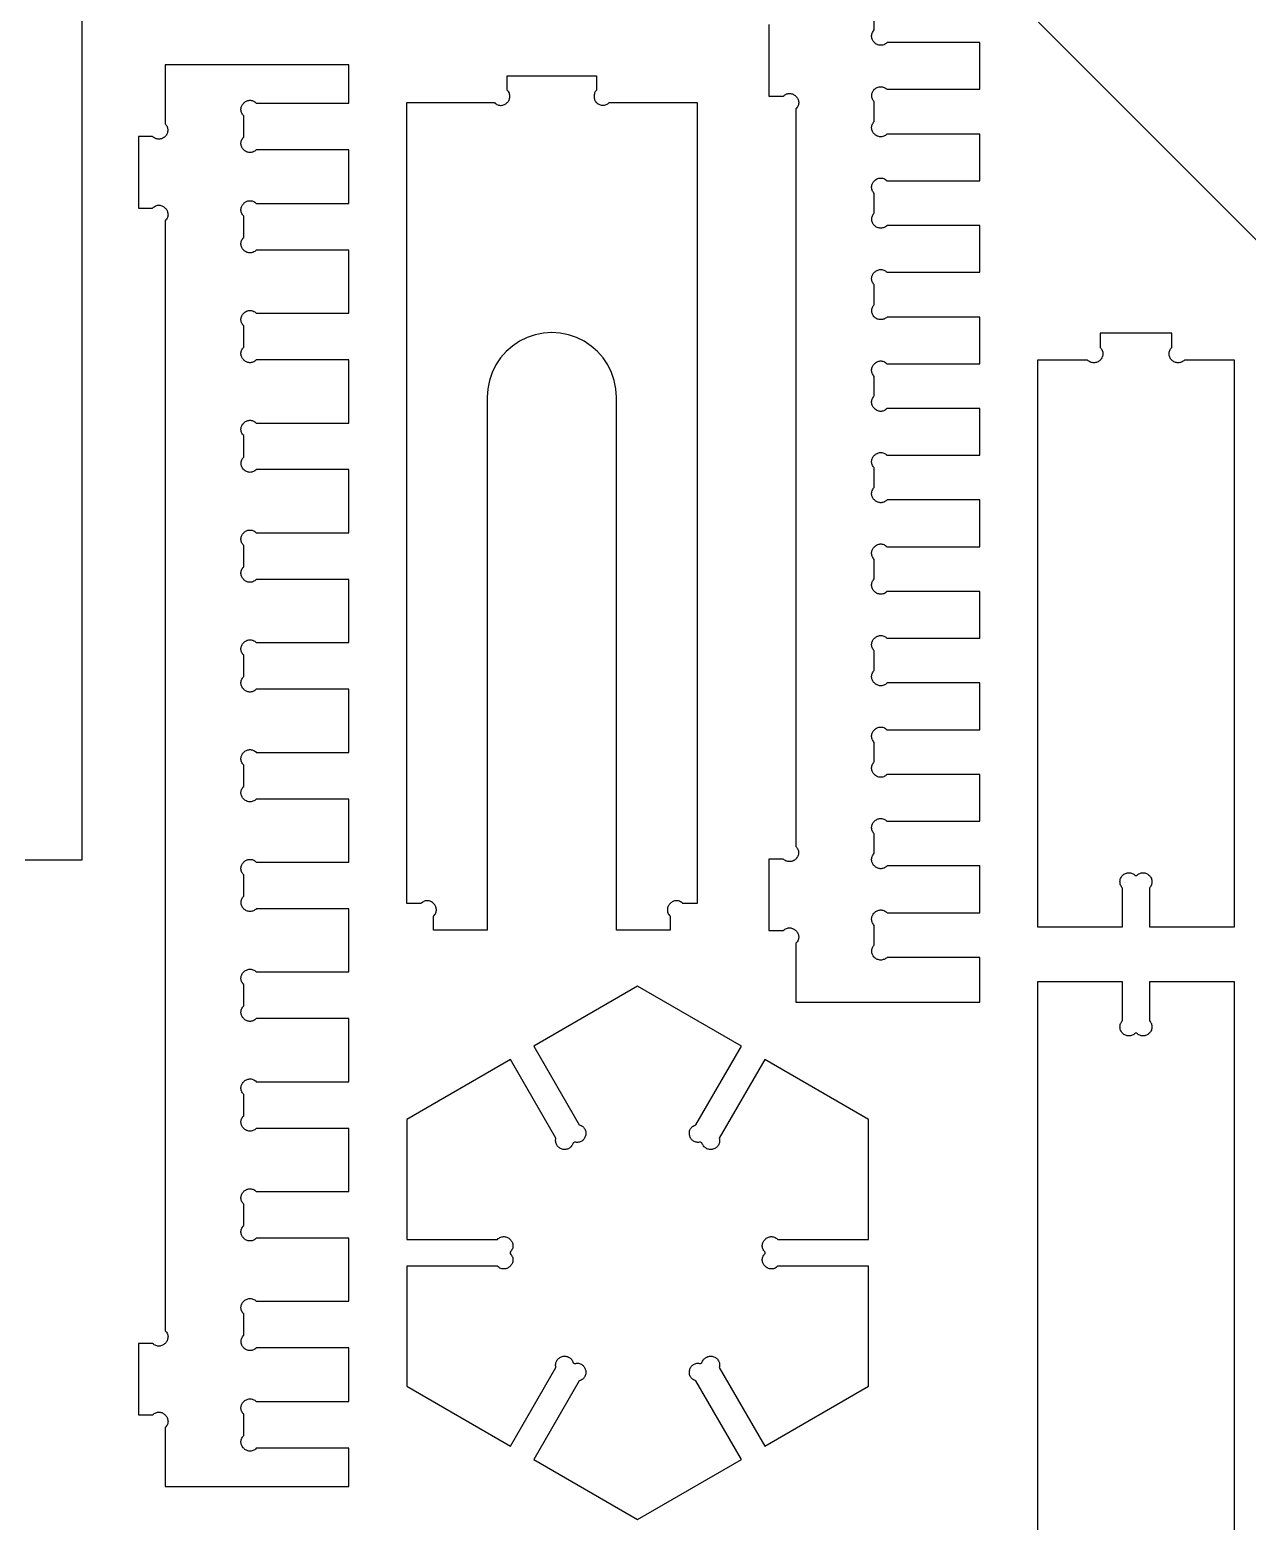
# Model space of a CAD drawing. Extents: x 105 to 1294, y 104 to 1295.
# Drawn here: x 892 to 1028.1, y 228.4 to 395.1 of the extents above; entities that cross this region are included whole.
import ezdxf

# ---------------------------------------------------------------- set-up
doc = ezdxf.new("R2010")
doc.units = 0
doc.layers.add('LAYER_1', color=62, linetype='CONTINUOUS')

msp = doc.modelspace()

# ---------------------------------------------------------------- linework, layer by layer
at = {"layer": 'LAYER_1'}
for points in [[(891.49, 302.35), (897.86, 302.35), (897.86, 491.72), (891.49, 491.72)], [(974.62, 395.72), (974.62, 387.72), (976.21, 387.72), (976.3, 387.8), (976.4, 387.87), (976.49, 387.92), (976.58, 387.97), (976.68, 388), (976.77, 388.02), (976.87, 388.03), (976.96, 388.03), (977.06, 388.02), (977.15, 388), (977.24, 387.97), (977.32, 387.93), (977.41, 387.89), (977.48, 387.84), (977.56, 387.78), (977.63, 387.72), (977.69, 387.65), (977.75, 387.57), (977.8, 387.5), (977.84, 387.41), (977.88, 387.33), (977.91, 387.24), (977.93, 387.15), (977.94, 387.05), (977.94, 386.96), (977.93, 386.86), (977.91, 386.77), (977.87, 386.67), (977.83, 386.58), (977.78, 386.49), (977.71, 386.39), (977.63, 386.3), (977.63, 303.85), (977.7, 303.78), (977.75, 303.7), (977.8, 303.61), (977.85, 303.52), (977.88, 303.43), (977.9, 303.34), (977.91, 303.24), (977.92, 303.15), (977.91, 303.05), (977.9, 302.95), (977.88, 302.86), (977.85, 302.77), (977.8, 302.68), (977.75, 302.6), (977.7, 302.51), (977.63, 302.44), (977.55, 302.37), (977.47, 302.31), (977.39, 302.26), (977.3, 302.22), (977.2, 302.19), (977.11, 302.16), (977.02, 302.15), (976.92, 302.15), (976.82, 302.15), (976.73, 302.16), (976.64, 302.19), (976.54, 302.22), (976.46, 302.26), (976.37, 302.31), (976.29, 302.37), (976.21, 302.44), (974.62, 302.44), (974.62, 294.44), (976.21, 294.44), (976.3, 294.52), (976.4, 294.59), (976.49, 294.64), (976.58, 294.69), (976.68, 294.72), (976.77, 294.74), (976.87, 294.75), (976.96, 294.75), (977.06, 294.74), (977.15, 294.72), (977.24, 294.69), (977.32, 294.65), (977.41, 294.61), (977.48, 294.56), (977.56, 294.5), (977.63, 294.44), (977.69, 294.37), (977.75, 294.29), (977.8, 294.22), (977.84, 294.13), (977.88, 294.05), (977.91, 293.96), (977.93, 293.87), (977.94, 293.77), (977.94, 293.68), (977.93, 293.58), (977.91, 293.49), (977.87, 293.39), (977.83, 293.3), (977.78, 293.2), (977.71, 293.11), (977.63, 293.02), (977.63, 286.44), (998.17, 286.44), (998.17, 291.44), (987.82, 291.44), (987.74, 291.37), (987.66, 291.31), (987.57, 291.26), (987.49, 291.22), (987.39, 291.19), (987.3, 291.16), (987.2, 291.15), (987.11, 291.15), (987.01, 291.15), (986.92, 291.16), (986.82, 291.19), (986.73, 291.22), (986.64, 291.26), (986.55, 291.31), (986.47, 291.37), (986.39, 291.44), (986.33, 291.51), (986.27, 291.6), (986.22, 291.68), (986.18, 291.77), (986.14, 291.86), (986.12, 291.95), (986.11, 292.05), (986.1, 292.15), (986.11, 292.24), (986.12, 292.34), (986.14, 292.43), (986.18, 292.52), (986.22, 292.61), (986.27, 292.7), (986.33, 292.78), (986.39, 292.85), (986.39, 295.02), (986.31, 295.11), (986.25, 295.21), (986.19, 295.3), (986.15, 295.39), (986.12, 295.49), (986.1, 295.59), (986.09, 295.68), (986.09, 295.78), (986.1, 295.87), (986.12, 295.96), (986.15, 296.05), (986.18, 296.13), (986.23, 296.22), (986.28, 296.29), (986.34, 296.37), (986.4, 296.44), (986.47, 296.5), (986.54, 296.56), (986.62, 296.61), (986.7, 296.65), (986.79, 296.69), (986.88, 296.72), (986.97, 296.74), (987.06, 296.75), (987.16, 296.75), (987.25, 296.74), (987.35, 296.72), (987.45, 296.69), (987.54, 296.64), (987.63, 296.59), (987.73, 296.52), (987.82, 296.44), (998.17, 296.44), (998.17, 301.67), (987.82, 301.67), (987.73, 301.58), (987.63, 301.52), (987.54, 301.46), (987.45, 301.42), (987.35, 301.39), (987.25, 301.37), (987.16, 301.36), (987.06, 301.36), (986.97, 301.37), (986.88, 301.39), (986.79, 301.41), (986.7, 301.45), (986.62, 301.49), (986.54, 301.54), (986.47, 301.6), (986.4, 301.67), (986.34, 301.73), (986.28, 301.81), (986.23, 301.89), (986.18, 301.97), (986.15, 302.06), (986.12, 302.14), (986.1, 302.24), (986.09, 302.33), (986.09, 302.42), (986.1, 302.52), (986.12, 302.61), (986.15, 302.71), (986.19, 302.8), (986.25, 302.9), (986.31, 302.99), (986.39, 303.08), (986.39, 305.25), (986.31, 305.34), (986.25, 305.43), (986.19, 305.53), (986.15, 305.62), (986.12, 305.72), (986.1, 305.81), (986.09, 305.91), (986.09, 306), (986.1, 306.09), (986.12, 306.19), (986.15, 306.27), (986.18, 306.36), (986.23, 306.44), (986.28, 306.52), (986.34, 306.6), (986.4, 306.66), (986.47, 306.73), (986.54, 306.79), (986.62, 306.84), (986.7, 306.88), (986.79, 306.92), (986.88, 306.94), (986.97, 306.96), (987.06, 306.97), (987.16, 306.97), (987.25, 306.96), (987.35, 306.94), (987.45, 306.91), (987.54, 306.87), (987.63, 306.81), (987.73, 306.75), (987.82, 306.66), (998.17, 306.66), (998.17, 311.89), (987.82, 311.89), (987.73, 311.81), (987.63, 311.74), (987.54, 311.69), (987.45, 311.64), (987.35, 311.61), (987.25, 311.59), (987.16, 311.58), (987.06, 311.58), (986.97, 311.59), (986.88, 311.61), (986.79, 311.64), (986.7, 311.68), (986.62, 311.72), (986.54, 311.77), (986.47, 311.83), (986.4, 311.89), (986.34, 311.96), (986.28, 312.04), (986.23, 312.11), (986.18, 312.2), (986.15, 312.28), (986.12, 312.37), (986.1, 312.46), (986.09, 312.56), (986.09, 312.65), (986.1, 312.75), (986.12, 312.84), (986.15, 312.94), (986.19, 313.03), (986.25, 313.13), (986.31, 313.22), (986.39, 313.31), (986.39, 315.48), (986.31, 315.57), (986.25, 315.66), (986.19, 315.75), (986.15, 315.85), (986.12, 315.94), (986.1, 316.04), (986.09, 316.13), (986.09, 316.23), (986.1, 316.32), (986.12, 316.41), (986.15, 316.5), (986.18, 316.59), (986.23, 316.67), (986.28, 316.75), (986.34, 316.82), (986.4, 316.89), (986.47, 316.95), (986.54, 317.01), (986.62, 317.06), (986.7, 317.11), (986.79, 317.14), (986.88, 317.17), (986.97, 317.19), (987.06, 317.2), (987.16, 317.2), (987.25, 317.19), (987.35, 317.17), (987.45, 317.14), (987.54, 317.1), (987.63, 317.04), (987.73, 316.97), (987.82, 316.89), (998.17, 316.89), (998.17, 322.12), (987.82, 322.12), (987.73, 322.04), (987.63, 321.97), (987.54, 321.91), (987.45, 321.87), (987.35, 321.84), (987.25, 321.82), (987.16, 321.81), (987.06, 321.81), (986.97, 321.82), (986.88, 321.84), (986.79, 321.87), (986.7, 321.9), (986.62, 321.95), (986.54, 322), (986.47, 322.06), (986.4, 322.12), (986.34, 322.19), (986.28, 322.26), (986.23, 322.34), (986.18, 322.42), (986.15, 322.51), (986.12, 322.6), (986.1, 322.69), (986.09, 322.78), (986.09, 322.88), (986.1, 322.97), (986.12, 323.07), (986.15, 323.16), (986.19, 323.26), (986.25, 323.35), (986.31, 323.44), (986.39, 323.53), (986.39, 325.71), (986.31, 325.8), (986.25, 325.89), (986.19, 325.98), (986.15, 326.08), (986.12, 326.17), (986.1, 326.27), (986.09, 326.36), (986.09, 326.46), (986.1, 326.55), (986.12, 326.64), (986.15, 326.73), (986.18, 326.82), (986.23, 326.9), (986.28, 326.98), (986.34, 327.05), (986.4, 327.12), (986.47, 327.18), (986.54, 327.24), (986.62, 327.29), (986.7, 327.34), (986.79, 327.37), (986.88, 327.4), (986.97, 327.42), (987.06, 327.43), (987.16, 327.43), (987.25, 327.42), (987.35, 327.4), (987.45, 327.37), (987.54, 327.33), (987.63, 327.27), (987.73, 327.2), (987.82, 327.12), (998.17, 327.12), (998.17, 332.35), (987.82, 332.35), (987.73, 332.27), (987.63, 332.2), (987.54, 332.14), (987.45, 332.1), (987.35, 332.07), (987.25, 332.05), (987.16, 332.04), (987.06, 332.04), (986.97, 332.05), (986.88, 332.07), (986.79, 332.1), (986.7, 332.13), (986.62, 332.18), (986.54, 332.23), (986.47, 332.29), (986.4, 332.35), (986.34, 332.42), (986.28, 332.49), (986.23, 332.57), (986.18, 332.65), (986.15, 332.74), (986.12, 332.83), (986.1, 332.92), (986.09, 333.01), (986.09, 333.11), (986.1, 333.2), (986.12, 333.3), (986.15, 333.39), (986.19, 333.49), (986.25, 333.58), (986.31, 333.67), (986.39, 333.76), (986.39, 335.93), (986.31, 336.02), (986.25, 336.12), (986.19, 336.21), (986.15, 336.3), (986.12, 336.4), (986.1, 336.5), (986.09, 336.59), (986.09, 336.69), (986.1, 336.78), (986.12, 336.87), (986.15, 336.96), (986.18, 337.04), (986.23, 337.13), (986.28, 337.21), (986.34, 337.28), (986.4, 337.35), (986.47, 337.41), (986.54, 337.47), (986.62, 337.52), (986.7, 337.56), (986.79, 337.6), (986.88, 337.63), (986.97, 337.65), (987.06, 337.66), (987.16, 337.66), (987.25, 337.65), (987.35, 337.63), (987.45, 337.6), (987.54, 337.55), (987.63, 337.5), (987.73, 337.43), (987.82, 337.35), (998.17, 337.35), (998.17, 342.58), (987.82, 342.58), (987.73, 342.5), (987.63, 342.43), (987.54, 342.37), (987.45, 342.33), (987.35, 342.3), (987.25, 342.28), (987.16, 342.27), (987.06, 342.27), (986.97, 342.28), (986.88, 342.3), (986.79, 342.33), (986.7, 342.36), (986.62, 342.41), (986.54, 342.46), (986.47, 342.51), (986.4, 342.58), (986.34, 342.65), (986.28, 342.72), (986.23, 342.8), (986.18, 342.88), (986.15, 342.97), (986.12, 343.06), (986.1, 343.15), (986.09, 343.24), (986.09, 343.33), (986.1, 343.43), (986.12, 343.53), (986.15, 343.62), (986.19, 343.72), (986.25, 343.81), (986.31, 343.9), (986.39, 343.99), (986.39, 346.16), (986.31, 346.25), (986.25, 346.34), (986.19, 346.44), (986.15, 346.53), (986.12, 346.63), (986.1, 346.72), (986.09, 346.82), (986.09, 346.91), (986.1, 347.01), (986.12, 347.1), (986.15, 347.19), (986.18, 347.27), (986.23, 347.35), (986.28, 347.43), (986.34, 347.51), (986.4, 347.58), (986.47, 347.64), (986.54, 347.7), (986.62, 347.75), (986.7, 347.79), (986.79, 347.83), (986.88, 347.86), (986.97, 347.88), (987.06, 347.89), (987.16, 347.89), (987.25, 347.88), (987.35, 347.86), (987.45, 347.82), (987.54, 347.78), (987.63, 347.73), (987.73, 347.66), (987.82, 347.58), (998.17, 347.58), (998.17, 352.8), (987.82, 352.8), (987.73, 352.72), (987.63, 352.65), (987.54, 352.6), (987.45, 352.56), (987.35, 352.52), (987.25, 352.5), (987.16, 352.49), (987.06, 352.49), (986.97, 352.5), (986.88, 352.52), (986.79, 352.55), (986.7, 352.59), (986.62, 352.63), (986.54, 352.68), (986.47, 352.74), (986.4, 352.8), (986.34, 352.87), (986.28, 352.95), (986.23, 353.03), (986.18, 353.11), (986.15, 353.19), (986.12, 353.28), (986.1, 353.37), (986.09, 353.47), (986.09, 353.56), (986.1, 353.66), (986.12, 353.75), (986.15, 353.85), (986.19, 353.94), (986.25, 354.04), (986.31, 354.13), (986.39, 354.22), (986.39, 356.39), (986.31, 356.48), (986.25, 356.57), (986.19, 356.67), (986.15, 356.76), (986.12, 356.86), (986.1, 356.95), (986.09, 357.05), (986.09, 357.14), (986.1, 357.24), (986.12, 357.33), (986.15, 357.42), (986.18, 357.5), (986.23, 357.58), (986.28, 357.66), (986.34, 357.74), (986.4, 357.81), (986.47, 357.87), (986.54, 357.93), (986.62, 357.98), (986.7, 358.02), (986.79, 358.06), (986.88, 358.09), (986.97, 358.11), (987.06, 358.12), (987.16, 358.12), (987.25, 358.11), (987.35, 358.09), (987.45, 358.05), (987.54, 358.01), (987.63, 357.96), (987.73, 357.89), (987.82, 357.81), (998.17, 357.81), (998.17, 363.03), (987.82, 363.03), (987.74, 362.96), (987.66, 362.9), (987.57, 362.85), (987.49, 362.81), (987.39, 362.78), (987.3, 362.76), (987.2, 362.74), (987.11, 362.74), (987.01, 362.74), (986.92, 362.76), (986.82, 362.78), (986.73, 362.81), (986.64, 362.85), (986.55, 362.9), (986.47, 362.96), (986.39, 363.03), (986.33, 363.11), (986.27, 363.19), (986.22, 363.27), (986.18, 363.36), (986.14, 363.45), (986.12, 363.55), (986.11, 363.64), (986.1, 363.74), (986.11, 363.83), (986.12, 363.93), (986.14, 364.02), (986.18, 364.11), (986.22, 364.2), (986.27, 364.29), (986.33, 364.37), (986.39, 364.44), (986.39, 366.62), (986.31, 366.71), (986.25, 366.8), (986.19, 366.89), (986.15, 366.99), (986.12, 367.08), (986.1, 367.18), (986.09, 367.28), (986.09, 367.37), (986.1, 367.46), (986.12, 367.55), (986.15, 367.64), (986.18, 367.73), (986.23, 367.81), (986.28, 367.89), (986.34, 367.96), (986.4, 368.03), (986.47, 368.1), (986.54, 368.15), (986.62, 368.2), (986.7, 368.25), (986.79, 368.28), (986.88, 368.31), (986.97, 368.33), (987.06, 368.34), (987.16, 368.34), (987.25, 368.33), (987.35, 368.31), (987.45, 368.28), (987.54, 368.24), (987.63, 368.18), (987.73, 368.11), (987.82, 368.03), (998.17, 368.03), (998.17, 373.26), (987.82, 373.26), (987.74, 373.19), (987.66, 373.13), (987.57, 373.08), (987.49, 373.04), (987.39, 373.01), (987.3, 372.99), (987.2, 372.97), (987.11, 372.97), (987.01, 372.97), (986.92, 372.99), (986.82, 373.01), (986.73, 373.04), (986.64, 373.08), (986.55, 373.13), (986.47, 373.19), (986.39, 373.26), (986.33, 373.34), (986.27, 373.42), (986.22, 373.5), (986.18, 373.59), (986.14, 373.68), (986.12, 373.78), (986.11, 373.87), (986.1, 373.97), (986.11, 374.06), (986.12, 374.16), (986.14, 374.25), (986.18, 374.34), (986.22, 374.43), (986.27, 374.52), (986.33, 374.6), (986.39, 374.68), (986.39, 376.85), (986.31, 376.94), (986.25, 377.03), (986.19, 377.12), (986.15, 377.22), (986.12, 377.31), (986.1, 377.41), (986.09, 377.5), (986.09, 377.6), (986.1, 377.69), (986.12, 377.78), (986.15, 377.87), (986.18, 377.96), (986.23, 378.04), (986.28, 378.12), (986.34, 378.19), (986.4, 378.26), (986.47, 378.32), (986.54, 378.38), (986.62, 378.43), (986.7, 378.48), (986.79, 378.51), (986.88, 378.54), (986.97, 378.56), (987.06, 378.57), (987.16, 378.57), (987.25, 378.56), (987.35, 378.54), (987.45, 378.51), (987.54, 378.47), (987.63, 378.41), (987.73, 378.34), (987.82, 378.26), (998.17, 378.26), (998.17, 383.49), (987.82, 383.49), (987.73, 383.41), (987.63, 383.34), (987.54, 383.28), (987.45, 383.24), (987.35, 383.21), (987.25, 383.19), (987.16, 383.18), (987.06, 383.18), (986.97, 383.19), (986.88, 383.21), (986.79, 383.24), (986.7, 383.27), (986.62, 383.32), (986.54, 383.37), (986.47, 383.42), (986.4, 383.49), (986.34, 383.56), (986.28, 383.63), (986.23, 383.71), (986.18, 383.79), (986.15, 383.88), (986.12, 383.97), (986.1, 384.06), (986.09, 384.15), (986.09, 384.25), (986.1, 384.34), (986.12, 384.44), (986.15, 384.53), (986.19, 384.63), (986.25, 384.72), (986.31, 384.81), (986.39, 384.9), (986.39, 387.07), (986.33, 387.15), (986.27, 387.23), (986.22, 387.31), (986.18, 387.4), (986.14, 387.5), (986.12, 387.59), (986.11, 387.68), (986.1, 387.78), (986.11, 387.88), (986.12, 387.97), (986.14, 388.06), (986.18, 388.16), (986.22, 388.24), (986.27, 388.33), (986.33, 388.41), (986.39, 388.49), (986.47, 388.56), (986.55, 388.61), (986.64, 388.67), (986.73, 388.71), (986.82, 388.74), (986.92, 388.76), (987.01, 388.78), (987.11, 388.78), (987.2, 388.78), (987.3, 388.76), (987.39, 388.74), (987.49, 388.71), (987.57, 388.67), (987.66, 388.61), (987.74, 388.56), (987.82, 388.49), (998.17, 388.49), (998.17, 393.72), (987.82, 393.72), (987.73, 393.63), (987.63, 393.57), (987.54, 393.51), (987.45, 393.47), (987.35, 393.44), (987.25, 393.41), (987.16, 393.41), (987.06, 393.41), (986.97, 393.42), (986.88, 393.44), (986.79, 393.46), (986.7, 393.5), (986.62, 393.54), (986.54, 393.59), (986.47, 393.65), (986.4, 393.72), (986.34, 393.78), (986.28, 393.86), (986.23, 393.94), (986.18, 394.02), (986.15, 394.1), (986.12, 394.19), (986.1, 394.28), (986.09, 394.38), (986.09, 394.47), (986.1, 394.57), (986.12, 394.66), (986.15, 394.76), (986.19, 394.85), (986.25, 394.95), (986.31, 395.04), (986.39, 395.13), (986.39, 397.3)], [(1004.75, 396.01), (1049.55, 351.21)], [(1026.66, 225.36), (1026.66, 288.72), (1017.14, 288.72), (1017.14, 284.38), (1017.21, 284.3), (1017.27, 284.22), (1017.32, 284.14), (1017.36, 284.05), (1017.39, 283.96), (1017.41, 283.86), (1017.43, 283.77), (1017.43, 283.67), (1017.43, 283.58), (1017.41, 283.48), (1017.39, 283.39), (1017.36, 283.3), (1017.32, 283.21), (1017.27, 283.12), (1017.21, 283.04), (1017.14, 282.97), (1017.06, 282.9), (1016.98, 282.84), (1016.9, 282.79), (1016.81, 282.75), (1016.72, 282.71), (1016.62, 282.69), (1016.53, 282.68), (1016.43, 282.67), (1016.34, 282.68), (1016.24, 282.69), (1016.15, 282.71), (1016.06, 282.75), (1015.97, 282.79), (1015.88, 282.84), (1015.8, 282.9), (1015.73, 282.97), (1015.56, 282.97), (1015.48, 282.9), (1015.4, 282.84), (1015.32, 282.79), (1015.23, 282.75), (1015.14, 282.71), (1015.04, 282.69), (1014.95, 282.68), (1014.85, 282.67), (1014.76, 282.68), (1014.66, 282.69), (1014.57, 282.71), (1014.47, 282.75), (1014.39, 282.79), (1014.3, 282.84), (1014.22, 282.9), (1014.14, 282.97), (1014.08, 283.04), (1014.02, 283.12), (1013.97, 283.21), (1013.93, 283.3), (1013.89, 283.39), (1013.87, 283.48), (1013.86, 283.58), (1013.85, 283.67), (1013.86, 283.77), (1013.87, 283.86), (1013.89, 283.96), (1013.93, 284.05), (1013.97, 284.14), (1014.02, 284.22), (1014.08, 284.3), (1014.14, 284.38), (1014.14, 288.72), (1004.63, 288.72), (1004.63, 225.36)]]:
    msp.add_lwpolyline(points, dxfattribs=at)
for points in [[(917.31, 386.95), (927.67, 386.95), (927.67, 391.22), (907.12, 391.22), (907.12, 384.63), (907.19, 384.55), (907.25, 384.47), (907.3, 384.39), (907.34, 384.3), (907.38, 384.21), (907.4, 384.11), (907.41, 384.02), (907.42, 383.92), (907.41, 383.83), (907.4, 383.73), (907.38, 383.64), (907.34, 383.55), (907.3, 383.46), (907.25, 383.37), (907.19, 383.29), (907.12, 383.22), (907.05, 383.15), (906.97, 383.09), (906.88, 383.04), (906.79, 383), (906.7, 382.96), (906.61, 382.94), (906.51, 382.93), (906.42, 382.92), (906.32, 382.93), (906.23, 382.94), (906.13, 382.96), (906.04, 383), (905.95, 383.04), (905.87, 383.09), (905.79, 383.15), (905.71, 383.22), (904.13, 383.22), (904.13, 375.22), (905.71, 375.22), (905.8, 375.3), (905.89, 375.37), (905.99, 375.42), (906.08, 375.47), (906.18, 375.5), (906.27, 375.52), (906.37, 375.53), (906.46, 375.53), (906.56, 375.52), (906.65, 375.5), (906.74, 375.47), (906.82, 375.43), (906.9, 375.39), (906.98, 375.34), (907.06, 375.28), (907.13, 375.22), (907.19, 375.15), (907.25, 375.08), (907.3, 375), (907.34, 374.91), (907.38, 374.83), (907.4, 374.74), (907.42, 374.65), (907.43, 374.55), (907.44, 374.46), (907.43, 374.36), (907.41, 374.27), (907.37, 374.17), (907.33, 374.08), (907.27, 373.99), (907.21, 373.89), (907.12, 373.8), (907.12, 249.71), (907.21, 249.62), (907.27, 249.53), (907.33, 249.43), (907.37, 249.34), (907.41, 249.24), (907.43, 249.15), (907.44, 249.05), (907.43, 248.96), (907.42, 248.86), (907.4, 248.77), (907.38, 248.68), (907.34, 248.6), (907.3, 248.51), (907.25, 248.44), (907.19, 248.36), (907.13, 248.29), (907.06, 248.23), (906.98, 248.17), (906.9, 248.12), (906.82, 248.08), (906.74, 248.04), (906.65, 248.01), (906.56, 247.99), (906.46, 247.98), (906.37, 247.98), (906.27, 247.99), (906.18, 248.01), (906.08, 248.04), (905.99, 248.09), (905.89, 248.14), (905.8, 248.21), (905.71, 248.29), (904.13, 248.29), (904.13, 240.3), (905.71, 240.3), (905.8, 240.38), (905.89, 240.45), (905.99, 240.5), (906.08, 240.54), (906.18, 240.58), (906.27, 240.6), (906.37, 240.61), (906.46, 240.6), (906.56, 240.59), (906.65, 240.58), (906.74, 240.55), (906.82, 240.51), (906.9, 240.47), (906.98, 240.42), (907.06, 240.36), (907.13, 240.3), (907.19, 240.23), (907.25, 240.15), (907.3, 240.07), (907.34, 239.99), (907.38, 239.91), (907.4, 239.82), (907.42, 239.73), (907.43, 239.63), (907.44, 239.54), (907.43, 239.44), (907.41, 239.35), (907.37, 239.25), (907.33, 239.16), (907.27, 239.06), (907.21, 238.97), (907.12, 238.88), (907.12, 232.29), (927.67, 232.29), (927.67, 236.56), (917.31, 236.56), (917.22, 236.48), (917.13, 236.41), (917.04, 236.36), (916.94, 236.32), (916.85, 236.28), (916.75, 236.26), (916.66, 236.25), (916.56, 236.25), (916.47, 236.26), (916.38, 236.28), (916.29, 236.31), (916.2, 236.35), (916.12, 236.39), (916.04, 236.44), (915.97, 236.5), (915.9, 236.56), (915.84, 236.63), (915.78, 236.71), (915.73, 236.78), (915.68, 236.87), (915.65, 236.95), (915.62, 237.04), (915.6, 237.13), (915.59, 237.23), (915.59, 237.32), (915.6, 237.42), (915.62, 237.51), (915.65, 237.61), (915.69, 237.7), (915.75, 237.8), (915.82, 237.89), (915.9, 237.98), (915.9, 240.37), (915.82, 240.46), (915.75, 240.55), (915.69, 240.64), (915.65, 240.74), (915.62, 240.83), (915.6, 240.93), (915.59, 241.02), (915.59, 241.12), (915.6, 241.21), (915.62, 241.3), (915.65, 241.39), (915.68, 241.48), (915.73, 241.56), (915.78, 241.64), (915.84, 241.71), (915.9, 241.78), (915.97, 241.84), (916.04, 241.9), (916.12, 241.95), (916.2, 242), (916.29, 242.03), (916.38, 242.06), (916.47, 242.08), (916.56, 242.09), (916.66, 242.09), (916.75, 242.08), (916.85, 242.06), (916.94, 242.03), (917.04, 241.99), (917.13, 241.93), (917.22, 241.86), (917.31, 241.78), (927.67, 241.78), (927.67, 247.78), (917.31, 247.78), (917.24, 247.71), (917.16, 247.65), (917.07, 247.6), (916.98, 247.56), (916.89, 247.53), (916.8, 247.51), (916.7, 247.49), (916.61, 247.49), (916.51, 247.49), (916.41, 247.51), (916.32, 247.53), (916.23, 247.56), (916.14, 247.6), (916.06, 247.65), (915.97, 247.71), (915.9, 247.78), (915.83, 247.86), (915.77, 247.94), (915.72, 248.02), (915.68, 248.11), (915.65, 248.2), (915.62, 248.3), (915.61, 248.39), (915.61, 248.49), (915.61, 248.58), (915.62, 248.68), (915.65, 248.77), (915.68, 248.87), (915.72, 248.95), (915.77, 249.04), (915.83, 249.12), (915.9, 249.2), (915.9, 251.58), (915.82, 251.67), (915.75, 251.77), (915.69, 251.86), (915.65, 251.96), (915.62, 252.05), (915.6, 252.15), (915.59, 252.24), (915.59, 252.34), (915.6, 252.43), (915.62, 252.52), (915.65, 252.61), (915.68, 252.7), (915.73, 252.78), (915.78, 252.86), (915.84, 252.93), (915.9, 253), (915.97, 253.06), (916.04, 253.12), (916.12, 253.17), (916.2, 253.21), (916.29, 253.25), (916.38, 253.28), (916.47, 253.3), (916.56, 253.31), (916.66, 253.31), (916.75, 253.3), (916.85, 253.28), (916.94, 253.25), (917.04, 253.2), (917.13, 253.15), (917.22, 253.08), (917.31, 253), (927.67, 253), (927.67, 260.06), (917.31, 260.06), (917.22, 259.97), (917.13, 259.91), (917.04, 259.85), (916.94, 259.81), (916.85, 259.77), (916.75, 259.75), (916.66, 259.74), (916.56, 259.75), (916.47, 259.76), (916.38, 259.77), (916.29, 259.8), (916.2, 259.84), (916.12, 259.88), (916.04, 259.93), (915.97, 259.99), (915.9, 260.05), (915.84, 260.12), (915.78, 260.2), (915.73, 260.28), (915.68, 260.36), (915.65, 260.44), (915.62, 260.53), (915.6, 260.62), (915.59, 260.72), (915.59, 260.81), (915.6, 260.91), (915.62, 261), (915.65, 261.1), (915.69, 261.19), (915.75, 261.29), (915.82, 261.38), (915.9, 261.47), (915.9, 263.86), (915.82, 263.95), (915.75, 264.04), (915.69, 264.13), (915.65, 264.23), (915.62, 264.32), (915.6, 264.42), (915.59, 264.51), (915.59, 264.61), (915.6, 264.7), (915.62, 264.79), (915.65, 264.88), (915.68, 264.97), (915.73, 265.05), (915.78, 265.13), (915.84, 265.2), (915.9, 265.27), (915.97, 265.34), (916.04, 265.39), (916.12, 265.44), (916.2, 265.49), (916.29, 265.52), (916.38, 265.55), (916.47, 265.57), (916.56, 265.58), (916.66, 265.58), (916.75, 265.57), (916.85, 265.55), (916.94, 265.52), (917.04, 265.48), (917.13, 265.42), (917.22, 265.35), (917.31, 265.27), (927.67, 265.27), (927.67, 272.33), (917.31, 272.33), (917.22, 272.25), (917.13, 272.18), (917.04, 272.12), (916.94, 272.08), (916.85, 272.05), (916.75, 272.03), (916.66, 272.02), (916.56, 272.02), (916.47, 272.03), (916.38, 272.05), (916.29, 272.08), (916.2, 272.11), (916.12, 272.16), (916.04, 272.21), (915.97, 272.26), (915.9, 272.33), (915.84, 272.4), (915.78, 272.47), (915.73, 272.55), (915.68, 272.63), (915.65, 272.72), (915.62, 272.81), (915.6, 272.9), (915.59, 272.99), (915.59, 273.09), (915.6, 273.18), (915.62, 273.28), (915.65, 273.37), (915.69, 273.47), (915.75, 273.56), (915.82, 273.65), (915.9, 273.74), (915.9, 276.13), (915.82, 276.22), (915.75, 276.31), (915.69, 276.41), (915.65, 276.5), (915.62, 276.6), (915.6, 276.69), (915.59, 276.79), (915.59, 276.88), (915.6, 276.98), (915.62, 277.07), (915.65, 277.16), (915.68, 277.24), (915.73, 277.32), (915.78, 277.4), (915.84, 277.48), (915.9, 277.55), (915.97, 277.61), (916.04, 277.67), (916.12, 277.72), (916.2, 277.76), (916.29, 277.8), (916.38, 277.83), (916.47, 277.84), (916.56, 277.85), (916.66, 277.86), (916.75, 277.85), (916.85, 277.83), (916.94, 277.79), (917.04, 277.75), (917.13, 277.7), (917.22, 277.63), (917.31, 277.55), (927.67, 277.55), (927.67, 284.6), (917.31, 284.6), (917.22, 284.52), (917.13, 284.45), (917.04, 284.4), (916.94, 284.35), (916.85, 284.32), (916.75, 284.3), (916.66, 284.29), (916.56, 284.29), (916.47, 284.3), (916.38, 284.32), (916.29, 284.35), (916.2, 284.39), (916.12, 284.43), (916.04, 284.48), (915.97, 284.54), (915.9, 284.6), (915.84, 284.67), (915.78, 284.74), (915.73, 284.82), (915.68, 284.9), (915.65, 284.99), (915.62, 285.08), (915.6, 285.17), (915.59, 285.26), (915.59, 285.36), (915.6, 285.45), (915.62, 285.55), (915.65, 285.64), (915.69, 285.74), (915.75, 285.83), (915.82, 285.93), (915.9, 286.02), (915.9, 288.4), (915.82, 288.49), (915.75, 288.59), (915.69, 288.68), (915.65, 288.77), (915.62, 288.87), (915.6, 288.97), (915.59, 289.06), (915.59, 289.16), (915.6, 289.25), (915.62, 289.34), (915.65, 289.43), (915.68, 289.51), (915.73, 289.6), (915.78, 289.68), (915.84, 289.75), (915.9, 289.82), (915.97, 289.88), (916.04, 289.94), (916.12, 289.99), (916.2, 290.03), (916.29, 290.07), (916.38, 290.1), (916.47, 290.12), (916.56, 290.13), (916.66, 290.13), (916.75, 290.12), (916.85, 290.1), (916.94, 290.07), (917.04, 290.02), (917.13, 289.97), (917.22, 289.9), (917.31, 289.82), (927.67, 289.82), (927.67, 296.87), (917.31, 296.87), (917.24, 296.81), (917.16, 296.75), (917.07, 296.7), (916.98, 296.65), (916.89, 296.62), (916.8, 296.6), (916.7, 296.59), (916.61, 296.58), (916.51, 296.59), (916.41, 296.6), (916.32, 296.62), (916.23, 296.65), (916.14, 296.7), (916.06, 296.75), (915.97, 296.81), (915.9, 296.87), (915.83, 296.95), (915.77, 297.03), (915.72, 297.12), (915.68, 297.2), (915.65, 297.3), (915.62, 297.39), (915.61, 297.49), (915.61, 297.58), (915.61, 297.68), (915.62, 297.77), (915.65, 297.87), (915.68, 297.96), (915.72, 298.05), (915.77, 298.13), (915.83, 298.21), (915.9, 298.29), (915.9, 300.68), (915.82, 300.77), (915.75, 300.86), (915.69, 300.95), (915.65, 301.05), (915.62, 301.14), (915.6, 301.24), (915.59, 301.33), (915.59, 301.43), (915.6, 301.52), (915.62, 301.61), (915.65, 301.7), (915.68, 301.79), (915.73, 301.87), (915.78, 301.95), (915.84, 302.02), (915.9, 302.09), (915.97, 302.15), (916.04, 302.21), (916.12, 302.26), (916.2, 302.31), (916.29, 302.34), (916.38, 302.37), (916.47, 302.39), (916.56, 302.4), (916.66, 302.4), (916.75, 302.39), (916.85, 302.37), (916.94, 302.34), (917.04, 302.3), (917.13, 302.24), (917.22, 302.17), (917.31, 302.09), (927.67, 302.09), (927.67, 309.15), (917.31, 309.15), (917.22, 309.07), (917.13, 309), (917.04, 308.94), (916.94, 308.9), (916.85, 308.87), (916.75, 308.85), (916.66, 308.84), (916.56, 308.84), (916.47, 308.85), (916.38, 308.87), (916.29, 308.89), (916.2, 308.93), (916.12, 308.97), (916.04, 309.03), (915.97, 309.08), (915.9, 309.15), (915.84, 309.22), (915.78, 309.29), (915.73, 309.37), (915.68, 309.45), (915.65, 309.54), (915.62, 309.63), (915.6, 309.72), (915.59, 309.81), (915.59, 309.9), (915.6, 310), (915.62, 310.1), (915.65, 310.19), (915.69, 310.29), (915.75, 310.38), (915.82, 310.47), (915.9, 310.56), (915.9, 312.95), (915.82, 313.04), (915.75, 313.13), (915.69, 313.23), (915.65, 313.32), (915.62, 313.42), (915.6, 313.51), (915.59, 313.61), (915.59, 313.7), (915.6, 313.79), (915.62, 313.89), (915.65, 313.97), (915.68, 314.06), (915.73, 314.14), (915.78, 314.22), (915.84, 314.3), (915.9, 314.36), (915.97, 314.43), (916.04, 314.49), (916.12, 314.54), (916.2, 314.58), (916.29, 314.62), (916.38, 314.64), (916.47, 314.66), (916.56, 314.67), (916.66, 314.67), (916.75, 314.66), (916.85, 314.64), (916.94, 314.61), (917.04, 314.57), (917.13, 314.51), (917.22, 314.45), (917.31, 314.36), (927.67, 314.36), (927.67, 321.42), (917.31, 321.42), (917.22, 321.34), (917.13, 321.27), (917.04, 321.21), (916.94, 321.17), (916.85, 321.14), (916.75, 321.12), (916.66, 321.11), (916.56, 321.11), (916.47, 321.12), (916.38, 321.14), (916.29, 321.17), (916.2, 321.2), (916.12, 321.25), (916.04, 321.3), (915.97, 321.36), (915.9, 321.42), (915.84, 321.49), (915.78, 321.56), (915.73, 321.64), (915.68, 321.72), (915.65, 321.81), (915.62, 321.9), (915.6, 321.99), (915.59, 322.08), (915.59, 322.18), (915.6, 322.27), (915.62, 322.37), (915.65, 322.46), (915.69, 322.56), (915.75, 322.65), (915.82, 322.74), (915.9, 322.83), (915.9, 325.22), (915.82, 325.31), (915.75, 325.41), (915.69, 325.5), (915.65, 325.59), (915.62, 325.69), (915.6, 325.78), (915.59, 325.88), (915.59, 325.97), (915.6, 326.07), (915.62, 326.16), (915.65, 326.25), (915.68, 326.33), (915.73, 326.42), (915.78, 326.49), (915.84, 326.57), (915.9, 326.64), (915.97, 326.7), (916.04, 326.76), (916.12, 326.81), (916.2, 326.85), (916.29, 326.89), (916.38, 326.92), (916.47, 326.94), (916.56, 326.95), (916.66, 326.95), (916.75, 326.94), (916.85, 326.92), (916.94, 326.89), (917.04, 326.84), (917.13, 326.79), (917.22, 326.72), (917.31, 326.64), (927.67, 326.64), (927.67, 333.69), (917.31, 333.69), (917.22, 333.61), (917.13, 333.54), (917.04, 333.49), (916.94, 333.44), (916.85, 333.41), (916.75, 333.39), (916.66, 333.38), (916.56, 333.38), (916.47, 333.39), (916.38, 333.41), (916.29, 333.44), (916.2, 333.48), (916.12, 333.52), (916.04, 333.57), (915.97, 333.63), (915.9, 333.69), (915.84, 333.76), (915.78, 333.84), (915.73, 333.91), (915.68, 334), (915.65, 334.08), (915.62, 334.17), (915.6, 334.26), (915.59, 334.36), (915.59, 334.45), (915.6, 334.55), (915.62, 334.64), (915.65, 334.74), (915.69, 334.83), (915.75, 334.93), (915.82, 335.02), (915.9, 335.11), (915.9, 337.5), (915.82, 337.59), (915.75, 337.68), (915.69, 337.77), (915.65, 337.87), (915.62, 337.96), (915.6, 338.06), (915.59, 338.15), (915.59, 338.25), (915.6, 338.34), (915.62, 338.43), (915.65, 338.52), (915.68, 338.61), (915.73, 338.69), (915.78, 338.77), (915.84, 338.84), (915.9, 338.91), (915.97, 338.97), (916.04, 339.03), (916.12, 339.08), (916.2, 339.13), (916.29, 339.16), (916.38, 339.19), (916.47, 339.21), (916.56, 339.22), (916.66, 339.22), (916.75, 339.21), (916.85, 339.19), (916.94, 339.16), (917.04, 339.12), (917.13, 339.06), (917.22, 338.99), (917.31, 338.91), (927.67, 338.91), (927.67, 345.97), (917.31, 345.97), (917.24, 345.9), (917.16, 345.84), (917.07, 345.79), (916.98, 345.75), (916.89, 345.71), (916.8, 345.69), (916.7, 345.68), (916.61, 345.67), (916.51, 345.68), (916.41, 345.69), (916.32, 345.71), (916.23, 345.75), (916.14, 345.79), (916.06, 345.84), (915.97, 345.9), (915.9, 345.97), (915.83, 346.04), (915.77, 346.12), (915.72, 346.21), (915.68, 346.3), (915.65, 346.39), (915.62, 346.48), (915.61, 346.58), (915.61, 346.67), (915.61, 346.77), (915.62, 346.86), (915.65, 346.96), (915.68, 347.05), (915.72, 347.14), (915.77, 347.22), (915.83, 347.3), (915.9, 347.38), (915.9, 349.77), (915.82, 349.86), (915.75, 349.95), (915.69, 350.04), (915.65, 350.14), (915.62, 350.24), (915.6, 350.33), (915.59, 350.43), (915.59, 350.52), (915.6, 350.61), (915.62, 350.71), (915.65, 350.79), (915.68, 350.88), (915.73, 350.96), (915.78, 351.04), (915.84, 351.11), (915.9, 351.18), (915.97, 351.25), (916.04, 351.3), (916.12, 351.36), (916.2, 351.4), (916.29, 351.44), (916.38, 351.46), (916.47, 351.48), (916.56, 351.49), (916.66, 351.49), (916.75, 351.48), (916.85, 351.46), (916.94, 351.43), (917.04, 351.39), (917.13, 351.33), (917.22, 351.26), (917.31, 351.18), (927.67, 351.18), (927.67, 358.24), (917.31, 358.24), (917.22, 358.16), (917.13, 358.09), (917.04, 358.03), (916.94, 357.99), (916.85, 357.96), (916.75, 357.94), (916.66, 357.93), (916.56, 357.93), (916.47, 357.94), (916.38, 357.96), (916.29, 357.99), (916.2, 358.02), (916.12, 358.07), (916.04, 358.12), (915.97, 358.18), (915.9, 358.24), (915.84, 358.31), (915.78, 358.38), (915.73, 358.46), (915.68, 358.54), (915.65, 358.63), (915.62, 358.72), (915.6, 358.81), (915.59, 358.9), (915.59, 359), (915.6, 359.09), (915.62, 359.19), (915.65, 359.28), (915.69, 359.38), (915.75, 359.47), (915.82, 359.56), (915.9, 359.65), (915.9, 362.04), (915.82, 362.13), (915.75, 362.22), (915.69, 362.32), (915.65, 362.41), (915.62, 362.51), (915.6, 362.6), (915.59, 362.7), (915.59, 362.79), (915.6, 362.89), (915.62, 362.98), (915.65, 363.07), (915.68, 363.15), (915.73, 363.23), (915.78, 363.31), (915.84, 363.39), (915.9, 363.46), (915.97, 363.52), (916.04, 363.58), (916.12, 363.63), (916.2, 363.67), (916.29, 363.71), (916.38, 363.74), (916.47, 363.76), (916.56, 363.77), (916.66, 363.77), (916.75, 363.76), (916.85, 363.74), (916.94, 363.71), (917.04, 363.66), (917.13, 363.61), (917.22, 363.54), (917.31, 363.46), (927.67, 363.46), (927.67, 370.51), (917.31, 370.51), (917.22, 370.43), (917.13, 370.36), (917.04, 370.31), (916.94, 370.26), (916.85, 370.23), (916.75, 370.21), (916.66, 370.2), (916.56, 370.2), (916.47, 370.21), (916.38, 370.23), (916.29, 370.26), (916.2, 370.3), (916.12, 370.34), (916.04, 370.39), (915.97, 370.45), (915.9, 370.51), (915.84, 370.58), (915.78, 370.65), (915.73, 370.73), (915.68, 370.82), (915.65, 370.9), (915.62, 370.99), (915.6, 371.08), (915.59, 371.17), (915.59, 371.27), (915.6, 371.36), (915.62, 371.46), (915.65, 371.56), (915.69, 371.65), (915.75, 371.74), (915.82, 371.84), (915.9, 371.93), (915.9, 374.32), (915.82, 374.41), (915.75, 374.5), (915.69, 374.59), (915.65, 374.69), (915.62, 374.78), (915.6, 374.88), (915.59, 374.97), (915.59, 375.07), (915.6, 375.16), (915.62, 375.25), (915.65, 375.34), (915.68, 375.43), (915.73, 375.51), (915.78, 375.59), (915.84, 375.66), (915.9, 375.73), (915.97, 375.79), (916.04, 375.85), (916.12, 375.9), (916.2, 375.94), (916.29, 375.98), (916.38, 376.01), (916.47, 376.03), (916.56, 376.04), (916.66, 376.04), (916.75, 376.03), (916.85, 376.01), (916.94, 375.98), (917.04, 375.93), (917.13, 375.88), (917.22, 375.81), (917.31, 375.73), (927.67, 375.73), (927.67, 381.73), (917.31, 381.73), (917.22, 381.65), (917.13, 381.58), (917.04, 381.53), (916.94, 381.48), (916.85, 381.45), (916.75, 381.43), (916.66, 381.42), (916.56, 381.42), (916.47, 381.43), (916.38, 381.45), (916.29, 381.48), (916.2, 381.51), (916.12, 381.56), (916.04, 381.61), (915.97, 381.67), (915.9, 381.73), (915.84, 381.8), (915.78, 381.87), (915.73, 381.95), (915.68, 382.03), (915.65, 382.12), (915.62, 382.21), (915.6, 382.3), (915.59, 382.39), (915.59, 382.49), (915.6, 382.58), (915.62, 382.68), (915.65, 382.77), (915.69, 382.87), (915.75, 382.96), (915.82, 383.05), (915.9, 383.14), (915.9, 385.53), (915.82, 385.62), (915.75, 385.71), (915.69, 385.81), (915.65, 385.9), (915.62, 386), (915.6, 386.09), (915.59, 386.19), (915.59, 386.28), (915.6, 386.38), (915.62, 386.47), (915.65, 386.56), (915.68, 386.64), (915.73, 386.73), (915.78, 386.8), (915.84, 386.88), (915.9, 386.95), (915.97, 387.01), (916.04, 387.07), (916.12, 387.12), (916.2, 387.16), (916.29, 387.2), (916.38, 387.23), (916.47, 387.25), (916.56, 387.26), (916.66, 387.26), (916.75, 387.25), (916.85, 387.23), (916.94, 387.2), (917.04, 387.15), (917.13, 387.1), (917.22, 387.03)], [(937.13, 296.05), (937.21, 296.14), (937.28, 296.23), (937.34, 296.33), (937.38, 296.42), (937.41, 296.52), (937.43, 296.61), (937.44, 296.71), (937.44, 296.8), (937.43, 296.9), (937.41, 296.99), (937.38, 297.08), (937.35, 297.16), (937.3, 297.25), (937.25, 297.32), (937.19, 297.4), (937.13, 297.47), (937.06, 297.53), (936.99, 297.59), (936.91, 297.64), (936.83, 297.68), (936.74, 297.72), (936.65, 297.75), (936.56, 297.77), (936.47, 297.78), (936.37, 297.78), (936.28, 297.77), (936.18, 297.75), (936.09, 297.72), (935.99, 297.67), (935.9, 297.62), (935.81, 297.55), (935.72, 297.47), (934.13, 297.47), (934.13, 387), (943.93, 387), (944.02, 386.91), (944.12, 386.85), (944.21, 386.79), (944.31, 386.75), (944.4, 386.72), (944.5, 386.7), (944.59, 386.69), (944.69, 386.69), (944.78, 386.7), (944.87, 386.72), (944.96, 386.74), (945.05, 386.78), (945.13, 386.82), (945.21, 386.87), (945.28, 386.93), (945.35, 387), (945.42, 387.06), (945.47, 387.14), (945.53, 387.22), (945.57, 387.3), (945.61, 387.39), (945.63, 387.47), (945.65, 387.57), (945.66, 387.66), (945.66, 387.75), (945.65, 387.85), (945.63, 387.94), (945.6, 388.04), (945.56, 388.13), (945.5, 388.23), (945.44, 388.32), (945.35, 388.41), (945.35, 389.99), (955.35, 389.99), (955.35, 388.41), (955.28, 388.33), (955.22, 388.25), (955.17, 388.17), (955.13, 388.08), (955.1, 387.99), (955.07, 387.89), (955.06, 387.8), (955.06, 387.7), (955.06, 387.61), (955.07, 387.51), (955.1, 387.42), (955.13, 387.33), (955.17, 387.24), (955.22, 387.15), (955.28, 387.07), (955.35, 387), (955.42, 386.93), (955.51, 386.87), (955.59, 386.82), (955.68, 386.78), (955.77, 386.74), (955.86, 386.72), (955.96, 386.71), (956.06, 386.7), (956.15, 386.71), (956.25, 386.72), (956.34, 386.74), (956.43, 386.78), (956.52, 386.82), (956.61, 386.87), (956.69, 386.93), (956.76, 387), (966.59, 387), (966.59, 297.47), (964.99, 297.47), (964.9, 297.55), (964.8, 297.62), (964.71, 297.67), (964.62, 297.72), (964.52, 297.75), (964.42, 297.77), (964.33, 297.78), (964.23, 297.78), (964.14, 297.77), (964.05, 297.75), (963.96, 297.72), (963.87, 297.68), (963.79, 297.64), (963.71, 297.59), (963.64, 297.53), (963.57, 297.47), (963.51, 297.4), (963.45, 297.32), (963.4, 297.25), (963.35, 297.16), (963.32, 297.08), (963.29, 296.99), (963.27, 296.9), (963.26, 296.8), (963.26, 296.71), (963.27, 296.61), (963.29, 296.52), (963.32, 296.42), (963.36, 296.33), (963.42, 296.23), (963.48, 296.14), (963.57, 296.05), (963.57, 294.47), (957.57, 294.47), (957.57, 354.06), (957.51, 355.01), (957.32, 355.93), (957.02, 356.83), (956.6, 357.68), (956.08, 358.46), (955.45, 359.17), (954.74, 359.79), (953.96, 360.32), (953.11, 360.74), (952.22, 361.04), (951.29, 361.23), (950.35, 361.29), (949.41, 361.23), (948.48, 361.04), (947.59, 360.74), (946.74, 360.32), (945.95, 359.79), (945.24, 359.17), (944.62, 358.46), (944.1, 357.68), (943.67, 356.83), (943.37, 355.93), (943.19, 355.01), (943.13, 354.06), (943.13, 294.47), (937.13, 294.47)], [(1014.14, 294.86), (1014.14, 299.19), (1014.08, 299.27), (1014.02, 299.35), (1013.97, 299.44), (1013.93, 299.52), (1013.89, 299.62), (1013.87, 299.71), (1013.86, 299.8), (1013.85, 299.9), (1013.86, 300), (1013.87, 300.09), (1013.89, 300.19), (1013.93, 300.28), (1013.97, 300.37), (1014.02, 300.45), (1014.08, 300.53), (1014.14, 300.61), (1014.22, 300.68), (1014.3, 300.74), (1014.39, 300.79), (1014.47, 300.83), (1014.57, 300.86), (1014.66, 300.88), (1014.76, 300.9), (1014.85, 300.9), (1014.95, 300.9), (1015.04, 300.88), (1015.14, 300.86), (1015.23, 300.83), (1015.32, 300.79), (1015.4, 300.74), (1015.48, 300.68), (1015.56, 300.61), (1015.73, 300.61), (1015.8, 300.68), (1015.88, 300.74), (1015.97, 300.79), (1016.06, 300.83), (1016.15, 300.86), (1016.24, 300.88), (1016.34, 300.9), (1016.43, 300.9), (1016.53, 300.9), (1016.62, 300.88), (1016.72, 300.86), (1016.81, 300.83), (1016.9, 300.79), (1016.98, 300.74), (1017.06, 300.68), (1017.14, 300.61), (1017.21, 300.53), (1017.27, 300.45), (1017.32, 300.37), (1017.36, 300.28), (1017.39, 300.19), (1017.41, 300.09), (1017.43, 300), (1017.43, 299.9), (1017.43, 299.8), (1017.41, 299.71), (1017.39, 299.62), (1017.36, 299.52), (1017.32, 299.44), (1017.27, 299.35), (1017.21, 299.27), (1017.14, 299.19), (1017.14, 294.86), (1026.66, 294.86), (1026.66, 358.22), (1021.06, 358.22), (1020.98, 358.15), (1020.9, 358.09), (1020.82, 358.04), (1020.73, 358), (1020.63, 357.96), (1020.54, 357.94), (1020.44, 357.93), (1020.35, 357.92), (1020.25, 357.93), (1020.16, 357.94), (1020.06, 357.96), (1019.97, 358), (1019.88, 358.04), (1019.8, 358.09), (1019.72, 358.15), (1019.64, 358.22), (1019.57, 358.29), (1019.51, 358.37), (1019.46, 358.46), (1019.42, 358.55), (1019.39, 358.64), (1019.37, 358.73), (1019.35, 358.83), (1019.35, 358.92), (1019.35, 359.02), (1019.37, 359.11), (1019.39, 359.21), (1019.42, 359.3), (1019.46, 359.39), (1019.51, 359.47), (1019.57, 359.55), (1019.64, 359.63), (1019.64, 361.22), (1011.64, 361.22), (1011.64, 359.63), (1011.71, 359.55), (1011.77, 359.47), (1011.82, 359.39), (1011.86, 359.3), (1011.9, 359.21), (1011.92, 359.11), (1011.93, 359.02), (1011.94, 358.92), (1011.93, 358.83), (1011.92, 358.73), (1011.9, 358.64), (1011.86, 358.55), (1011.82, 358.46), (1011.77, 358.37), (1011.71, 358.29), (1011.64, 358.22), (1011.57, 358.15), (1011.49, 358.09), (1011.4, 358.04), (1011.31, 358), (1011.22, 357.96), (1011.13, 357.94), (1011.03, 357.93), (1010.94, 357.92), (1010.84, 357.93), (1010.75, 357.94), (1010.65, 357.96), (1010.56, 358), (1010.47, 358.04), (1010.39, 358.09), (1010.31, 358.15), (1010.23, 358.22), (1004.63, 358.22), (1004.63, 294.86)], [(974.14, 280.02), (969.06, 271.23), (969.08, 271.13), (969.1, 271.03), (969.1, 270.93), (969.09, 270.83), (969.07, 270.74), (969.04, 270.64), (969.01, 270.55), (968.96, 270.47), (968.91, 270.39), (968.85, 270.31), (968.79, 270.24), (968.71, 270.18), (968.63, 270.12), (968.55, 270.08), (968.45, 270.03), (968.36, 270), (968.25, 269.98), (968.15, 269.97), (968.06, 269.97), (967.96, 269.98), (967.86, 270), (967.77, 270.02), (967.68, 270.06), (967.6, 270.1), (967.52, 270.16), (967.44, 270.21), (967.37, 270.28), (967.31, 270.36), (967.25, 270.44), (967.2, 270.52), (967.16, 270.61), (967.13, 270.71), (966.98, 270.8), (966.86, 270.77), (966.75, 270.76), (966.64, 270.76), (966.54, 270.77), (966.44, 270.79), (966.35, 270.82), (966.26, 270.86), (966.18, 270.9), (966.1, 270.96), (966.03, 271.02), (965.97, 271.09), (965.91, 271.16), (965.86, 271.24), (965.82, 271.33), (965.78, 271.41), (965.76, 271.5), (965.73, 271.59), (965.72, 271.69), (965.72, 271.78), (965.72, 271.87), (965.73, 271.97), (965.75, 272.06), (965.78, 272.15), (965.82, 272.23), (965.87, 272.31), (965.92, 272.39), (965.99, 272.47), (966.06, 272.53), (966.15, 272.59), (966.24, 272.65), (966.35, 272.69), (966.46, 272.73), (971.54, 281.52), (959.94, 288.22), (948.33, 281.52), (953.4, 272.73), (953.52, 272.69), (953.62, 272.65), (953.72, 272.59), (953.8, 272.53), (953.88, 272.47), (953.94, 272.39), (954, 272.31), (954.05, 272.23), (954.08, 272.15), (954.11, 272.06), (954.13, 271.97), (954.14, 271.87), (954.15, 271.78), (954.14, 271.69), (954.13, 271.59), (954.11, 271.5), (954.08, 271.41), (954.05, 271.33), (954, 271.24), (953.96, 271.16), (953.9, 271.09), (953.84, 271.02), (953.77, 270.96), (953.69, 270.9), (953.61, 270.86), (953.52, 270.82), (953.43, 270.79), (953.33, 270.77), (953.23, 270.76), (953.12, 270.76), (953.01, 270.77), (952.89, 270.8), (952.73, 270.71), (952.7, 270.61), (952.66, 270.52), (952.62, 270.44), (952.56, 270.36), (952.5, 270.28), (952.43, 270.21), (952.35, 270.16), (952.27, 270.1), (952.19, 270.06), (952.1, 270.02), (952, 270), (951.91, 269.98), (951.81, 269.97), (951.71, 269.97), (951.61, 269.98), (951.51, 270), (951.41, 270.03), (951.32, 270.08), (951.24, 270.12), (951.16, 270.18), (951.08, 270.24), (951.02, 270.31), (950.96, 270.39), (950.91, 270.47), (950.86, 270.55), (950.83, 270.64), (950.8, 270.74), (950.78, 270.83), (950.77, 270.93), (950.77, 271.03), (950.78, 271.13), (950.8, 271.23), (945.73, 280.02), (934.13, 273.32), (934.13, 259.92), (944.28, 259.92), (944.36, 260), (944.46, 260.07), (944.55, 260.12), (944.64, 260.17), (944.74, 260.2), (944.84, 260.22), (944.93, 260.23), (945.03, 260.23), (945.12, 260.22), (945.21, 260.2), (945.3, 260.17), (945.38, 260.13), (945.47, 260.09), (945.55, 260.04), (945.62, 259.98), (945.69, 259.92), (945.75, 259.85), (945.81, 259.77), (945.86, 259.7), (945.9, 259.61), (945.94, 259.53), (945.97, 259.44), (945.99, 259.35), (946, 259.25), (946, 259.16), (945.99, 259.06), (945.97, 258.97), (945.94, 258.87), (945.89, 258.78), (945.84, 258.68), (945.77, 258.59), (945.69, 258.5), (945.69, 258.33), (945.77, 258.24), (945.84, 258.15), (945.89, 258.06), (945.94, 257.96), (945.97, 257.87), (945.99, 257.77), (946, 257.67), (946, 257.58), (945.99, 257.49), (945.97, 257.4), (945.94, 257.31), (945.9, 257.22), (945.86, 257.14), (945.81, 257.06), (945.75, 256.99), (945.69, 256.92), (945.62, 256.85), (945.55, 256.8), (945.47, 256.74), (945.38, 256.7), (945.3, 256.67), (945.21, 256.64), (945.12, 256.62), (945.03, 256.61), (944.93, 256.61), (944.84, 256.62), (944.74, 256.64), (944.64, 256.67), (944.55, 256.71), (944.46, 256.77), (944.36, 256.84), (944.28, 256.92), (934.13, 256.92), (934.13, 243.52), (945.73, 236.82), (950.8, 245.61), (950.78, 245.71), (950.77, 245.81), (950.77, 245.9), (950.78, 246), (950.8, 246.1), (950.83, 246.19), (950.86, 246.28), (950.91, 246.36), (950.96, 246.45), (951.02, 246.52), (951.08, 246.59), (951.16, 246.65), (951.24, 246.71), (951.32, 246.76), (951.41, 246.8), (951.51, 246.83), (951.61, 246.85), (951.71, 246.86), (951.81, 246.86), (951.91, 246.86), (952, 246.84), (952.1, 246.81), (952.19, 246.77), (952.27, 246.73), (952.35, 246.68), (952.43, 246.62), (952.5, 246.55), (952.56, 246.48), (952.62, 246.4), (952.66, 246.31), (952.7, 246.22), (952.73, 246.12), (952.89, 246.04), (953.01, 246.06), (953.12, 246.08), (953.23, 246.08), (953.33, 246.07), (953.43, 246.05), (953.52, 246.02), (953.61, 245.98), (953.69, 245.93), (953.77, 245.87), (953.84, 245.81), (953.9, 245.74), (953.96, 245.67), (954, 245.59), (954.05, 245.51), (954.08, 245.42), (954.11, 245.33), (954.13, 245.24), (954.14, 245.15), (954.15, 245.05), (954.14, 244.96), (954.13, 244.87), (954.11, 244.78), (954.08, 244.69), (954.05, 244.6), (954, 244.52), (953.94, 244.44), (953.88, 244.37), (953.8, 244.3), (953.72, 244.24), (953.62, 244.19), (953.52, 244.14), (953.4, 244.11), (948.33, 235.32), (959.94, 228.62), (971.54, 235.32), (966.46, 244.11), (966.35, 244.14), (966.24, 244.19), (966.15, 244.24), (966.06, 244.3), (965.99, 244.37), (965.92, 244.44), (965.87, 244.52), (965.82, 244.6), (965.78, 244.69), (965.75, 244.78), (965.73, 244.87), (965.72, 244.96), (965.72, 245.05), (965.72, 245.15), (965.73, 245.24), (965.76, 245.33), (965.78, 245.42), (965.82, 245.51), (965.86, 245.59), (965.91, 245.67), (965.97, 245.74), (966.03, 245.81), (966.1, 245.87), (966.18, 245.93), (966.26, 245.98), (966.35, 246.02), (966.44, 246.05), (966.54, 246.07), (966.64, 246.08), (966.75, 246.08), (966.86, 246.06), (966.98, 246.04), (967.13, 246.12), (967.16, 246.22), (967.2, 246.31), (967.25, 246.4), (967.31, 246.48), (967.37, 246.55), (967.44, 246.62), (967.52, 246.68), (967.6, 246.73), (967.68, 246.77), (967.77, 246.81), (967.86, 246.84), (967.96, 246.86), (968.06, 246.86), (968.15, 246.86), (968.25, 246.85), (968.36, 246.83), (968.45, 246.8), (968.55, 246.76), (968.63, 246.71), (968.71, 246.65), (968.79, 246.59), (968.85, 246.52), (968.91, 246.45), (968.96, 246.36), (969.01, 246.28), (969.04, 246.19), (969.07, 246.1), (969.09, 246), (969.1, 245.9), (969.1, 245.81), (969.08, 245.71), (969.06, 245.61), (974.14, 236.82), (985.74, 243.52), (985.74, 256.92), (975.6, 256.92), (975.51, 256.84), (975.41, 256.77), (975.32, 256.71), (975.22, 256.67), (975.13, 256.64), (975.03, 256.62), (974.94, 256.61), (974.84, 256.61), (974.75, 256.62), (974.66, 256.64), (974.57, 256.67), (974.48, 256.7), (974.4, 256.74), (974.32, 256.8), (974.25, 256.85), (974.18, 256.92), (974.11, 256.99), (974.06, 257.06), (974.01, 257.14), (973.96, 257.22), (973.93, 257.31), (973.9, 257.4), (973.88, 257.49), (973.87, 257.58), (973.87, 257.67), (973.88, 257.77), (973.9, 257.87), (973.93, 257.96), (973.97, 258.06), (974.03, 258.15), (974.09, 258.24), (974.18, 258.33), (974.18, 258.5), (974.09, 258.59), (974.03, 258.68), (973.97, 258.78), (973.93, 258.87), (973.9, 258.97), (973.88, 259.06), (973.87, 259.16), (973.87, 259.25), (973.88, 259.35), (973.9, 259.44), (973.93, 259.53), (973.96, 259.61), (974.01, 259.7), (974.06, 259.77), (974.11, 259.85), (974.18, 259.92), (974.25, 259.98), (974.32, 260.04), (974.4, 260.09), (974.48, 260.13), (974.57, 260.17), (974.66, 260.2), (974.75, 260.22), (974.84, 260.23), (974.94, 260.23), (975.03, 260.22), (975.13, 260.2), (975.22, 260.17), (975.32, 260.12), (975.41, 260.07), (975.51, 260), (975.6, 259.92), (985.74, 259.92), (985.74, 273.32)]]:
    msp.add_lwpolyline(points, close=True, dxfattribs=at)

doc.saveas('drawing.dxf')
